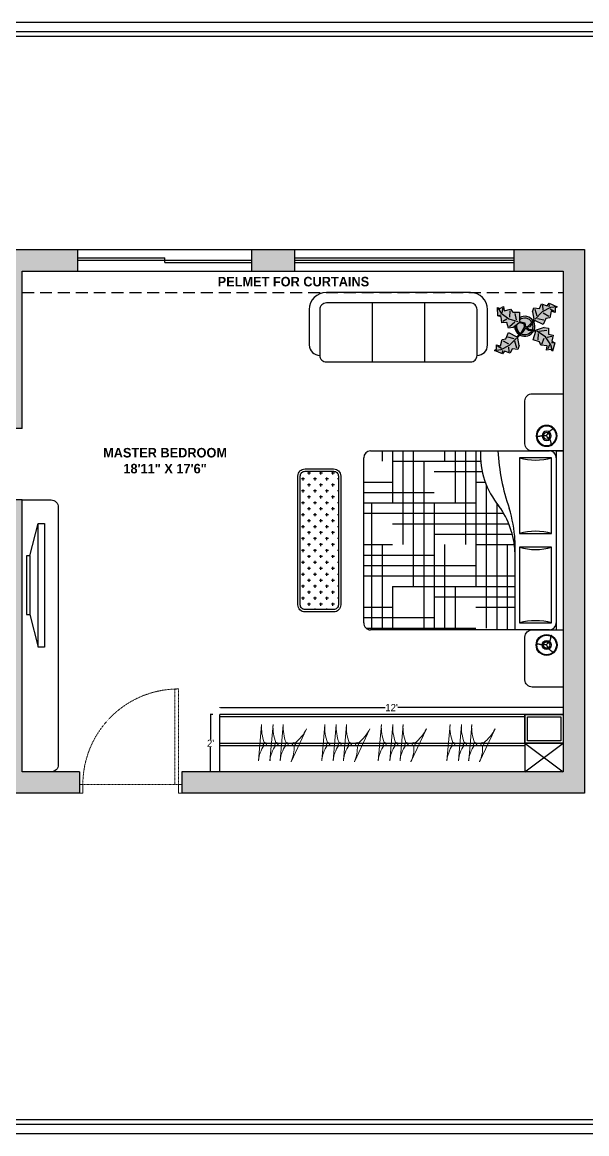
# Model space of a CAD drawing. Header units: inches. Extents: x 9636 to 21597, y -10243 to 557.
# Drawn here: x 15769.6 to 16006.6, y -8296.4 to -7830.4 of the extents above; entities that cross this region are included whole.
import ezdxf

# ---------------------------------------------------------------- set-up
doc = ezdxf.new("R2010")
doc.units = ezdxf.units.IN
doc.header["$MEASUREMENT"] = 0
for name, pattern in [('AUDIT_D_060311083008-3', [0]), ('DASHED', [0.75, 0.5, -0.25]), ('DASHED2', [0.375, 0.25, -0.125]), ('HIDDEN', [0.375, 0.25, -0.125])]:
    doc.linetypes.add(name, pattern=pattern)
for name, color, linetype in [('A-DOOR', 251, 'AUDIT_D_060311083008-3'), ('A-Door-Frame', 1, 'Continuous'), ('A-Door-Swing', 8, 'HIDDEN'), ('IEL-HATCH-002', 7, 'Continuous'), ('TEFRİŞ', 11, 'Continuous')]:
    doc.layers.add(name, color=color, linetype=linetype)
doc.layers.add('FURNI', color=140, linetype='Continuous', lineweight=18)
doc.layers.add('Furniture', color=251, linetype='Continuous', lineweight=18)
doc.styles.add('HEMI', font='stylu.ttf')
doc.styles.get("Standard").update_dxf_attribs({"font": 'arial.ttf'})
doc.dimstyles.get("Standard").update_dxf_attribs({"dimtxt": 0.18, "dimasz": 0.18, "dimexe": 0.18, "dimexo": 0.0625, "dimgap": 0.09, "dimtad": 0, "dimtih": 1, "dimtoh": 1, "dimdec": 0, "dimzin": 0, "dimdsep": 46, "dimlunit": 4, "dimtxsty": 'Standard', "dimcen": 0.09, "dimadec": 0, "dimazin": 0, "dimtfac": 1, "dimtdec": 0, "dimtofl": 0, "dimtmove": 0, "dimatfit": 3, "dimfxl": 1, "dimtolj": 1, "dimtzin": 0, "dimarcsym": 0})
pattern_1 = [(90, (16.9, 0), (-744, 744), [744, -744]), (90, (140.9, 0), (-744, 744), [744, -744]), (90, (264.9, 0), (-744, 744), [744, -744]), (90, (388.9, 0), (-744, 744), [744, -744]), (90, (512.9, 0), (-744, 744), [744, -744]), (90, (636.9, 0), (-744, 744), [744, -744]), (90, (760.9, 0), (-744, 744), [744, -744]), (0, (16.9, 744), (744, -744), [744, -744]), (0, (16.9, 868), (744, -744), [744, -744]), (0, (16.9, 992), (744, -744), [744, -744]), (0, (16.9, 1116), (744, -744), [744, -744]), (0, (16.9, 1240), (744, -744), [744, -744]), (0, (16.9, 1364), (744, -744), [744, -744]), (0, (16.9, 1488), (744, -744), [744, -744])]

# ---------------------------------------------------------------- blocks, each defined once
blk = doc.blocks.new('*U121')
at = {"layer": 'A-Door-Frame', "lineweight": 5}
for p, q in [((0, -100), (0, 0)), ((1173, -100), (1173, 0))]:
    blk.add_line(p, q, dxfattribs=at)
for points in [[(0, -100), (40, -100), (40, 0), (0, 0)], [(1173, -100), (1133, -100), (1133, 0), (1173, 0)]]:
    blk.add_lwpolyline(points, dxfattribs=at)
at = {"layer": 'A-Door-Swing', "linetype": 'DASHED2', "lineweight": 5}
blk.add_line((50, 0), (1143, 0), dxfattribs=at)
blk.add_lwpolyline([(40, 0), (40, 1093), (80, 1093), (80, 0)], close=True, dxfattribs=at)
blk.add_arc((40, 0), 1093, 360, 90, dxfattribs=at)
blk = doc.blocks.new('db')
at = {"layer": 'IEL-HATCH-002', "transparency": 33554687}
h = blk.add_hatch(dxfattribs=at)
h.set_pattern_fill('AR-PARQ1', color=253, scale=62)
h.set_pattern_definition(pattern_1)
h.paths.add_polyline_path([(3316.83, 804.31), (3284.13, 804.31, 0.147224), (3264.9, 797.58, -0.185244), (3241.83, 789.83), (3241.83, 743.73, 0.414214), (3244.71, 740.84), (3313.94, 740.84, 0.414214), (3316.83, 743.73)])
h = blk.add_hatch(dxfattribs=at)
h.set_pattern_fill('AR-PARQ1', color=253, scale=62)
h.set_pattern_definition(pattern_1)
h.paths.add_polyline_path([(3316.83, 804.31), (3284.13, 804.31, 0.147224), (3264.9, 797.58, -0.185244), (3241.83, 789.83), (3241.83, 743.73, 0.414214), (3244.71, 740.84), (3313.94, 740.84, 0.414214), (3316.83, 743.73)])
h = blk.add_hatch(dxfattribs=at)
h.set_pattern_fill('HOUND', color=33, scale=70)
h.set_pattern_definition([(0, (16.908, 0), (17.5, 4.375), [70, -35]), (90, (16.908, 0), (-4.375, -17.5), [70, -35])])
h.paths.add_polyline_path([(3316.83, 804.31), (3284.13, 804.31, 0.147224), (3264.9, 797.58, -0.185244), (3241.83, 789.83), (3241.83, 743.73, 0.414214), (3244.71, 740.84), (3313.94, 740.84, 0.414214), (3316.83, 743.73)])
at = {"color": 0, "linetype": 'ByBlock'}
for p, q in [((3241.83, 824.5), (3316.83, 824.5)), ((3241.83, 821.61), (3241.83, 824.5)), ((3241.83, 821.61), (3316.83, 821.61)), ((3316.83, 821.61), (3316.83, 824.5)), ((3241.83, 743.73), (3241.83, 818.73)), ((3244.71, 819.69), (3244.71, 806.23)), ((3276.44, 819.69), (3244.71, 819.69)), ((3276.44, 806.23), (3276.44, 819.69)), ((3313.94, 819.69), (3282.21, 819.69)), ((3282.21, 819.69), (3282.21, 806.23)), ((3313.94, 806.23), (3313.94, 819.69)), ((3316.83, 818.73), (3316.83, 743.73)), ((3244.71, 806.23), (3276.44, 806.23)), ((3279.33, 804.31), (3316.83, 804.31)), ((3282.21, 806.23), (3313.94, 806.23)), ((3313.94, 740.84), (3244.71, 740.84))]:
    blk.add_line(p, q, dxfattribs=at)
for centre, radius, start, end in [((3244.71, 818.73), 2.88, 90, 180), ((3313.94, 818.73), 2.88, 0, 90), ((3221.63, 812.96), 24.04, 343.7398, 16.2602), ((3299.52, 812.96), 24.04, 163.7398, 196.2602), ((3259.13, 812.96), 24.04, 343.7398, 16.2602), ((3337.02, 812.96), 24.04, 163.7398, 196.2602), ((3236.62, 885.64), 88.69, 273.3665, 289.2534), ((3285.7, 768.99), 35.35, 92.5398, 126.0403), ((3282.65, 746.81), 57.59, 93.3065, 106.9429), ((3243.27, 823.78), 33.98, 267.5673, 309.5461), ((3244.71, 743.73), 2.88, 180, 270), ((3313.94, 743.73), 2.88, 270, 0)]:
    blk.add_arc(centre, radius, start, end, dxfattribs=at)
blk = doc.blocks.new('rthjr')
for p, q in [((3335.61, 665.8), (3275.11, 665.8)), ((3267.96, 658.65), (3267.96, 643.8)), ((3294.36, 661.4), (3294.36, 636.65)), ((3316.36, 661.4), (3316.36, 636.65)), ((3342.76, 643.8), (3342.76, 658.65))]:
    blk.add_line(p, q)
blk.add_lwpolyline([(3275.11, 636.65), (3335.61, 636.65, 0.414214), (3338.36, 639.4), (3338.36, 658.65, 0.414214), (3335.61, 661.4), (3275.11, 661.4, 0.414214), (3272.36, 658.65), (3272.36, 639.4, 0.414214)], format="xyb", close=True)
for centre, radius, start, end in [((3275.11, 658.65), 7.15, 90, 180), ((3335.61, 658.65), 7.15, 0, 90), ((3272.36, 643.8), 4.4, 180, 270), ((3338.36, 643.8), 4.4, 270, 0)]:
    blk.add_arc(centre, radius, start, end)
blk = doc.blocks.new('erh')
for p, q in [((3623.97, 765.54), (3599.36, 765.54)), ((3599.36, 765.54), (3599.36, 764.17)), ((3623.97, 764.17), (3623.97, 765.54)), ((3623.97, 764.17), (3599.36, 764.17))]:
    blk.add_line(p, q)
at = {"ltscale": 7}
for p, q in [((3599.36, 764.17), (3585.77, 760.72)), ((3623.97, 764.17), (3637.56, 760.72))]:
    blk.add_line(p, q, dxfattribs=at)
blk.add_lwpolyline([(3585.77, 760.72), (3637.56, 760.72), (3637.56, 758.04), (3585.77, 758.04)], close=True, dxfattribs=at)
blk = doc.blocks.new('46u46 u')
at = {"layer": 'Furniture', "color": 133, "lineweight": -2, "true_color": 0x84cdcc}
for p, q in [((1719223.22, 5855.25), (1719238.43, 5853.97)), ((1719223.22, 5850.43), (1719238.43, 5849.14)), ((1719223.22, 5846.14), (1719238.43, 5844.86)), ((1719222.81, 5841.56), (1719236.62, 5835.07))]:
    blk.add_line(p, q, dxfattribs=at)
for centre in [(1719230.18, 5852.56), (1719230.18, 5847.73), (1719230.18, 5843.45), (1719230.18, 5840.42)]:
    blk.add_circle(centre, 0.673, dxfattribs=at)
for centre, radius, start, end in [((1719222.13, 5842.1), 13.19, 55.3487, 85.2486), ((1719237.35, 5835.38), 18.62, 86.6903, 110.6016), ((1719222.13, 5837.28), 13.19, 55.3487, 85.2486), ((1719237.35, 5830.56), 18.62, 86.6903, 110.6016), ((1719222.13, 5833), 13.19, 55.3487, 85.2486), ((1719237.35, 5826.27), 18.62, 86.6903, 110.6016), ((1719228.44, 5853.49), 13.19, 244.7514, 274.6513), ((1719244.98, 5851.7), 18.62, 219.3984, 243.3097)]:
    blk.add_arc(centre, radius, start, end, dxfattribs=at)
blk = doc.blocks.new('rwg')
at = {"layer": 'IEL-HATCH-002', "true_color": 0xe4d6c8, "transparency": 33554687}
h = blk.add_hatch(dxfattribs=at)
h.set_pattern_fill('CROSS', color=254, scale=10)
h.paths.add_polyline_path([(3306.8, 731.61, 0.414214), (3304.8, 733.61), (3250.8, 733.61, 0.414214), (3248.8, 731.61), (3248.8, 719.61, 0.414214), (3250.8, 717.61), (3304.8, 717.61, 0.414214), (3306.8, 719.61)])
for points in [[(3307.8, 731.61), (3307.8, 719.61, -0.414214), (3304.8, 716.61), (3250.8, 716.61, -0.414214), (3247.8, 719.61), (3247.8, 731.61, -0.414214), (3250.8, 734.61), (3304.8, 734.61, -0.414214)], [(3306.8, 731.61), (3306.8, 719.61, -0.414214), (3304.8, 717.61), (3250.8, 717.61, -0.414214), (3248.8, 719.61), (3248.8, 731.61, -0.414214), (3250.8, 733.61), (3304.8, 733.61, -0.414214)]]:
    blk.add_lwpolyline(points, format="xyb", close=True)
blk = doc.blocks.new('wegg')
at = {"layer": 'IEL-HATCH-002', "transparency": 33554687}
h = blk.add_hatch(color=256, dxfattribs=at)
h.dxf.hatch_style = 1
h.set_gradient(color1=(88, 186, 72), color2=(19, 103, 52), name='CYLINDER')
h.paths.add_polyline_path([(3815.98, 785.14), (3818.28, 787.76), (3821.8, 786.01), (3822.92, 788.61), (3824.47, 788.9), (3825.1, 791.57), (3826.79, 791.08), (3826.78, 792.84), (3827.63, 793.48), (3824.32, 794.95), (3823.4, 793.82), (3821.01, 794.66), (3820.24, 792.76), (3817.78, 793.1), (3817.29, 791.41), (3817.86, 788.32), (3817.81, 787.92), (3815.47, 785.33), (3814.33, 785.14), (3814.04, 786.8), (3811.83, 787.35), (3811.86, 791.28), (3809.02, 791.15), (3808.09, 792.41), (3805.41, 791.8), (3805.11, 793.54), (3803.53, 792.76), (3802.59, 793.24), (3802.72, 789.62), (3804.13, 789.3), (3804.43, 786.78), (3806.48, 786.92), (3807.24, 784.55), (3808.98, 784.85), (3811.51, 786.72), (3811.67, 786.88), (3813.61, 786.43), (3813.83, 784.78), (3812.57, 782.62), (3810.66, 780.91), (3807.14, 782.66), (3806.02, 780.06), (3804.47, 779.77), (3803.85, 777.1), (3802.16, 777.59), (3802.16, 775.83), (3801.32, 775.19), (3804.63, 773.72), (3805.54, 774.85), (3807.93, 774.01), (3808.7, 775.91), (3811.17, 775.57), (3811.66, 777.26), (3811.09, 780.35), (3811.13, 780.75), (3813.33, 782.94), (3814.4, 784.59), (3815.57, 783.69), (3818.71, 783.29), (3817.47, 779.56), (3820.2, 778.82), (3820.7, 777.32), (3823.43, 777.07), (3823.19, 775.33), (3824.93, 775.58), (3825.67, 774.84), (3826.67, 778.32), (3825.42, 779.06), (3825.92, 781.55), (3823.93, 782.05), (3823.93, 784.54), (3822.19, 784.79), (3818.84, 783.68), (3815.69, 784.14), (3814.9, 784.78)])
at = {"layer": 'IEL-HATCH-002', "true_color": 0x9e7e57, "transparency": 33554687}
h = blk.add_hatch(color=45, dxfattribs=at)
h.dxf.hatch_style = 1
h.paths.add_polyline_path([(3811.83, 788.05), (3811.83, 787.35), (3814.04, 786.8), (3814.33, 785.14), (3815.47, 785.33), (3817.03, 787.05, 0.422139)])
h.paths.add_polyline_path([(3813.83, 784.78), (3813.61, 786.43), (3811.67, 786.88), (3811.51, 786.72), (3810.57, 786.03, 0.320152), (3812.18, 782.28), (3812.57, 782.62)])
h.paths.add_polyline_path([(3817.04, 783.51), (3815.57, 783.69), (3814.4, 784.59), (3813.33, 782.94), (3812.47, 782.08, 0.36519)])
h.paths.add_polyline_path([(3817.27, 786.61), (3815.98, 785.14), (3814.9, 784.78), (3815.69, 784.14), (3817.25, 783.91, 0.188383)])
at = {"layer": 'IEL-HATCH-002', "true_color": 0x735c3f, "transparency": 33554687}
h = blk.add_hatch(color=37, dxfattribs=at)
h.dxf.hatch_style = 1
h.paths.add_polyline_path([(3811.84, 788.9), (3811.83, 788.05, -0.422139), (3817.03, 787.05), (3817.54, 787.61, 0.390322)])
h.paths.add_polyline_path([(3817.78, 787.19), (3817.27, 786.61, -0.188383), (3817.25, 783.91), (3817.98, 783.8, 0.204823)])
h.paths.add_polyline_path([(3817.79, 783.41), (3817.04, 783.51, -0.36519), (3812.47, 782.08), (3811.98, 781.6, 0.411659)])
h = blk.add_hatch(color=37, dxfattribs=at)
h.dxf.hatch_style = 1
h.paths.add_polyline_path([(3810.57, 786.03), (3809.79, 785.46, 0.259563), (3811.64, 781.79), (3812.18, 782.28, -0.320152)])
for p, q in [((3802.72, 789.62), (3802.59, 793.24)), ((3802.59, 793.24), (3803.53, 792.76)), ((3802.59, 793.24), (3804.15, 790.87)), ((3803.53, 792.76), (3805.11, 793.54)), ((3804.62, 791.02), (3804.79, 792.91)), ((3805.11, 793.54), (3805.41, 791.8)), ((3805.41, 791.8), (3808.09, 792.41)), ((3808.09, 792.41), (3809.02, 791.15)), ((3817.29, 791.41), (3817.78, 793.1)), ((3817.78, 793.1), (3820.24, 792.76)), ((3818.2, 792.54), (3819.05, 789.66)), ((3820.24, 792.76), (3821.01, 794.66)), ((3821.01, 794.66), (3823.4, 793.82)), ((3824.81, 793.12), (3821.3, 791.35)), ((3821.43, 794.1), (3821.65, 792.06)), ((3823.4, 793.82), (3824.32, 794.95)), ((3824.25, 794.46), (3824.11, 793.47)), ((3824.32, 794.95), (3827.63, 793.48)), ((3824.74, 792.63), (3826.36, 791.65)), ((3827.63, 793.48), (3824.81, 793.12)), ((3827.63, 793.48), (3826.78, 792.84)), ((3826.78, 792.84), (3826.79, 791.08)), ((3804.13, 789.3), (3802.72, 789.62)), ((3803.19, 789.78), (3804.14, 790.08)), ((3804.43, 786.78), (3804.13, 789.3)), ((3804.15, 790.87), (3807.27, 788.49)), ((3804.75, 787.4), (3806.49, 788.49)), ((3807.27, 788.49), (3811.04, 787.27)), ((3807.77, 791.79), (3807.59, 789.11)), ((3809.02, 791.15), (3811.86, 791.28)), ((3810.57, 787.99), (3809.96, 790.67)), ((3811.86, 791.28), (3811.83, 787.35)), ((3815.47, 785.33), (3817.81, 787.92)), ((3818.28, 787.76), (3815.98, 785.14)), ((3817.29, 791.41), (3817.86, 788.32)), ((3817.81, 787.92), (3817.86, 788.32)), ((3821.8, 786.01), (3818.28, 787.76)), ((3821.3, 791.35), (3818.41, 788.26)), ((3819.41, 788.61), (3822.08, 787.98)), ((3824.05, 789.46), (3821.72, 790.79)), ((3822.92, 788.61), (3821.8, 786.01)), ((3824.47, 788.9), (3822.92, 788.61)), ((3825.1, 791.57), (3824.47, 788.9)), ((3826.79, 791.08), (3825.1, 791.57)), ((3806.48, 786.92), (3804.43, 786.78)), ((3807.24, 784.55), (3806.48, 786.92)), ((3808.98, 784.85), (3807.24, 784.55)), ((3807.56, 785.18), (3809.78, 787.21)), ((3808.98, 784.85), (3811.51, 786.72)), ((3811.51, 786.72), (3811.67, 786.88)), ((3811.67, 786.88), (3813.61, 786.43)), ((3811.83, 787.35), (3814.04, 786.8)), ((3812.57, 782.62), (3813.83, 784.78)), ((3813.33, 782.94), (3814.4, 784.59)), ((3813.61, 786.43), (3813.61, 786.43)), ((3813.61, 786.43), (3813.83, 784.78)), ((3814.04, 786.8), (3814.33, 785.14)), ((3814.33, 785.14), (3815.47, 785.33)), ((3814.4, 784.59), (3815.57, 783.69)), ((3815.98, 785.14), (3814.9, 784.78)), ((3814.9, 784.78), (3815.69, 784.14)), ((3815.57, 783.69), (3818.71, 783.29)), ((3815.69, 784.14), (3818.84, 783.68)), ((3817.47, 779.56), (3818.71, 783.29)), ((3822.19, 784.79), (3818.84, 783.68)), ((3822.69, 780.81), (3819.07, 783.28)), ((3819.87, 783.24), (3823.27, 783.64)), ((3822.19, 784.79), (3823.93, 784.54)), ((3823.93, 784.54), (3823.93, 782.05)), ((3803.85, 777.1), (3804.47, 779.77)), ((3804.47, 779.77), (3806.02, 780.06)), ((3804.9, 779.21), (3807.22, 777.88)), ((3806.02, 780.06), (3807.14, 782.66)), ((3809.54, 780.06), (3806.86, 780.69)), ((3807.14, 782.66), (3810.66, 780.91)), ((3807.65, 777.32), (3810.54, 780.37)), ((3810.74, 776.13), (3809.89, 779.01)), ((3812.57, 782.62), (3810.66, 780.91)), ((3811.09, 780.35), (3811.13, 780.75)), ((3811.66, 777.26), (3811.09, 780.35)), ((3811.13, 780.75), (3813.33, 782.94)), ((3820.2, 778.82), (3817.47, 779.56)), ((3819.7, 782.3), (3819.46, 779.56)), ((3820.7, 777.32), (3820.2, 778.82)), ((3821.2, 777.82), (3822.19, 780.31)), ((3824.93, 777.57), (3822.69, 780.81)), ((3825.42, 781.05), (3823.43, 780.56)), ((3823.93, 782.05), (3825.92, 781.55)), ((3826.17, 778.32), (3825.18, 778.32)), ((3825.92, 781.55), (3825.42, 779.06)), ((3825.42, 779.06), (3826.67, 778.32)), ((3826.67, 778.32), (3825.67, 774.84)), ((3801.32, 775.19), (3802.16, 775.83)), ((3801.32, 775.19), (3804.13, 775.55)), ((3804.63, 773.72), (3801.32, 775.19)), ((3802.16, 775.83), (3802.16, 777.59)), ((3802.16, 777.59), (3803.85, 777.1)), ((3804.2, 776.04), (3802.58, 777.02)), ((3804.13, 775.55), (3807.65, 777.32)), ((3805.54, 774.85), (3804.63, 773.72)), ((3804.7, 774.21), (3804.84, 775.2)), ((3807.93, 774.01), (3805.54, 774.85)), ((3807.51, 774.57), (3807.3, 776.61)), ((3808.7, 775.91), (3807.93, 774.01)), ((3811.17, 775.57), (3808.7, 775.91)), ((3811.66, 777.26), (3811.17, 775.57)), ((3823.43, 777.07), (3820.7, 777.32)), ((3823.19, 775.33), (3823.43, 777.07)), ((3824.93, 775.58), (3823.19, 775.33)), ((3824.43, 777.57), (3823.68, 775.83)), ((3825.67, 774.84), (3824.93, 777.57)), ((3825.67, 774.84), (3824.93, 775.58))]:
    blk.add_line(p, q)
for centre, radius, start, end in [((3813.99, 785.17), 4.31, 34.6099, 120.1028), ((3813.95, 785.02), 3.69, 33.3774, 124.9414), ((3814.01, 785.28), 4.22, 177.6517, 235.8548), ((3814.01, 785.28), 3.52, 167.7009, 238.6725), ((3813.97, 785.44), 4.33, 242.5812, 332.0847), ((3813.91, 785.51), 3.72, 247.3711, 327.472), ((3813.8, 785.28), 3.71, 338.2396, 20.9137), ((3813.92, 785.26), 4.31, 340.2076, 26.5091)]:
    blk.add_arc(centre, radius, start, end)
blk = doc.blocks.new('*D234')
at = {"color": 254, "lineweight": -2, "transparency": 16777216}
for p, q in [((15852.62, -8117.67), (15852.62, -8117.55)), ((15996.62, -8117.67), (15996.62, -8117.55))]:
    blk.add_line(p, q, dxfattribs=at)
at = {"color": 5, "lineweight": -2, "transparency": 16777216}
for p, q in [((15852.8, -8117.73), (15922, -8117.73)), ((15996.44, -8117.73), (15927.24, -8117.73))]:
    blk.add_line(p, q, dxfattribs=at)
at = {"color": 5, "transparency": 16777216}
for points in [[(15852.8, -8117.7), (15852.8, -8117.76), (15852.62, -8117.73)], [(15996.44, -8117.7), (15996.44, -8117.76), (15996.62, -8117.73)]]:
    blk.add_solid(points, dxfattribs=at)
at = {"layer": 'Defpoints', "color": 0, "transparency": 16777216}
for p in [(15996.62, -8117.73), (15852.62, -8120.67), (15996.62, -8120.67)]:
    blk.add_point(p, dxfattribs=at)
at = {"color": 5, "transparency": 16777216, "insert": (15924.62, -8117.73), "char_height": 3, "attachment_point": 5, "style": 'HEMI'}
blk.add_mtext("\\A1;12'", dxfattribs=at)
blk = doc.blocks.new('*D235')
at = {"color": 254, "lineweight": -2, "transparency": 16777216}
for p, q in [((15849.62, -8120.67), (15848.49, -8120.67)), ((15849.62, -8144.67), (15848.49, -8144.67))]:
    blk.add_line(p, q, dxfattribs=at)
at = {"color": 5, "lineweight": -2, "transparency": 16777216}
for p, q in [((15848.67, -8120.85), (15848.67, -8131.05)), ((15848.67, -8144.49), (15848.67, -8134.29))]:
    blk.add_line(p, q, dxfattribs=at)
at = {"color": 5, "transparency": 16777216}
for points in [[(15848.64, -8120.85), (15848.7, -8120.85), (15848.67, -8120.67)], [(15848.64, -8144.49), (15848.7, -8144.49), (15848.67, -8144.67)]]:
    blk.add_solid(points, dxfattribs=at)
at = {"layer": 'Defpoints', "color": 0, "transparency": 16777216}
for p in [(15852.62, -8120.67), (15848.67, -8144.67), (15852.62, -8144.67)]:
    blk.add_point(p, dxfattribs=at)
at = {"color": 5, "transparency": 16777216, "insert": (15848.67, -8132.67), "char_height": 3, "attachment_point": 5, "style": 'HEMI'}
blk.add_mtext("\\A1;2'", dxfattribs=at)

msp = doc.modelspace()

# ---------------------------------------------------------------- hatches: boundary and pattern name
at = {"layer": 'IEL-HATCH-002', "true_color": 0xc7c8ca, "transparency": 33554687}
h = msp.add_hatch(color=9, dxfattribs=at)
h.dxf.hatch_style = 1
h.paths.add_polyline_path([(15578.12, -7925.67), (15535.62, -7925.67), (15535.62, -8027.67), (15539.29, -8027.67), (15544.62, -8027.67), (15544.62, -7939.67), (15549.62, -7939.67), (15549.62, -7934.67), (15578.12, -7934.67)])
h.paths.add_polyline_path([(15686.12, -7925.67), (15662.12, -7925.67), (15662.12, -7934.67), (15686.12, -7934.67)])
h.paths.add_polyline_path([(15764.62, -7925.67), (15686.12, -7925.67), (15686.12, -8144.67), (15692.62, -8144.67), (15692.62, -7934.67), (15764.62, -7934.67)])
h.paths.add_polyline_path([(15793.62, -8144.67), (15769.62, -8144.67), (15769.62, -8030.67), (15765.96, -8030.67), (15764.62, -8030.67), (15764.62, -8144.67), (15692.62, -8144.67), (15686.12, -8144.67), (15686.12, -8153.67), (15692.62, -8153.67), (15764.62, -8153.67), (15793.62, -8153.67), (15793.62, -8150)])
h.paths.add_polyline_path([(15686.12, -8144.67), (15544.62, -8144.67), (15544.62, -8124.97), (15544.62, -8081.67), (15554.12, -8081.67), (15554.12, -8076.67), (15544.62, -8076.67), (15544.62, -8069.67), (15535.62, -8069.67), (15535.62, -8153.67), (15686.12, -8153.67)])
h.paths.add_polyline_path([(16005.62, -7925.67), (15976.02, -7925.67), (15976.02, -7934.67), (15996.62, -7934.67), (15996.62, -8126.67), (15996.62, -8132.67), (15996.62, -8144.67), (15836.62, -8144.67), (15836.62, -8153.67), (16005.62, -8153.67)])
h.paths.add_polyline_path([(15884.02, -7925.67), (15866.02, -7925.67), (15866.02, -7934.67), (15884.02, -7934.67)], flags=17)
h.paths.add_polyline_path([(15793.02, -7925.67), (15764.62, -7925.67), (15764.62, -8000.67), (15769.62, -8000.67), (15769.62, -7934.67), (15793.02, -7934.67)])

# ---------------------------------------------------------------- linework, layer by layer
for p, q in [((15764.62, -7925.67), (16005.62, -7925.67)), ((16005.62, -7925.67), (16005.62, -8153.67)), ((15769.62, -7934.67), (15996.62, -7934.67)), ((15769.62, -8000.67), (15769.62, -7934.67)), ((15996.62, -7934.67), (15996.62, -8126.67)), ((15769.62, -8000.67), (15764.62, -8000.67)), ((15769.62, -8030.67), (15764.62, -8030.67)), ((15769.62, -8144.67), (15769.62, -8030.67)), ((15996.62, -8120.67), (15852.62, -8120.67)), ((15852.62, -8144.67), (15852.62, -8120.67)), ((15980.62, -8121.67), (15852.62, -8121.67)), ((15980.62, -8120.67), (15980.62, -8144.67)), ((15996.62, -8120.67), (15996.62, -8144.67)), ((15980.62, -8144.67), (15996.62, -8132.67)), ((15980.62, -8132.67), (15996.62, -8144.67)), ((15793.62, -8144.67), (15769.62, -8144.67)), ((15793.62, -8144.67), (15793.62, -8153.67)), ((15996.62, -8144.67), (15836.62, -8144.67)), ((15836.62, -8144.67), (15836.62, -8153.67)), ((15793.62, -8153.67), (15764.62, -8153.67)), ((16005.62, -8153.67), (15836.62, -8153.67))]:
    msp.add_line(p, q)
at = {"color": 152, "true_color": 0x2776bb}
for p, q in [((15793.02, -7934.67), (15793.02, -7925.67)), ((15866.02, -7934.67), (15866.02, -7925.67)), ((15884.02, -7934.67), (15884.02, -7925.67)), ((15976.02, -7934.67), (15976.02, -7925.67)), ((15793.02, -7929.17), (15829.52, -7929.17)), ((15793.02, -7930.17), (15866.02, -7930.17)), ((15829.52, -7931.17), (15829.52, -7929.17)), ((15829.52, -7931.17), (15866.02, -7931.17)), ((15884.02, -7929.17), (15976.02, -7929.17)), ((15884.02, -7930.17), (15976.02, -7930.17)), ((15884.02, -7931.17), (15976.02, -7931.17))]:
    msp.add_line(p, q, dxfattribs=at)
at = {"linetype": 'DASHED', "ltscale": 10}
msp.add_line((15769.62, -7943.67), (15996.62, -7943.67), dxfattribs=at)
at = {"color": 252, "true_color": 0x939598}
for p, q in [((15852.62, -8132.67), (15996.62, -8132.67)), ((15852.62, -8133.67), (15980.62, -8133.67))]:
    msp.add_line(p, q, dxfattribs=at)
for points in [[(15996.62, -8010.13), (15983.62, -8010.13, -0.414214), (15980.62, -8007.13), (15980.62, -7989.13, -0.414214), (15983.62, -7986.13), (15996.62, -7986.13)], [(15996.62, -8109.13), (15983.62, -8109.13, -0.414214), (15980.62, -8106.13), (15980.62, -8088.13, -0.414214), (15983.62, -8085.13), (15996.62, -8085.13)]]:
    msp.add_lwpolyline(points, format="xyb", close=True)
at = {"ltscale": 7}
msp.add_lwpolyline([(15769.62, -8144.67), (15769.62, -8030.67), (15781.74, -8030.67, -0.414214), (15784.74, -8033.67), (15784.74, -8141.67, -0.414214), (15781.74, -8144.67)], format="xyb", close=True, dxfattribs=at)
msp.add_lwpolyline([(15980.62, -8120.67), (15996.62, -8120.67), (15996.62, -8132.67), (15980.62, -8132.67)], close=True)
at = {"color": 152, "true_color": 0x2776bb}
msp.add_lwpolyline([(15981.62, -8121.67), (15995.62, -8121.67), (15995.62, -8131.67), (15981.62, -8131.67)], close=True, dxfattribs=at)
at = {"layer": 'FURNI', "color": 18, "lineweight": 25, "true_color": 0x000000}
for points in [[(15503.4, -8296.41), (15503.4, -7830.36), (16155.59, -7830.36), (16155.59, -8296.41)], [(15507.28, -8292.53), (15507.28, -7834.25), (16151.71, -7834.25), (16151.71, -8292.53)], [(15509.22, -8290.59), (15509.22, -7836.19), (16149.77, -7836.19), (16149.77, -8290.59)]]:
    msp.add_lwpolyline(points, close=True, dxfattribs=at)
at = {"layer": 'TEFRİŞ', "color": 252, "linetype": 'Continuous', "true_color": 0x939598}
for p, q in [((15990.67, -8002.12), (15990.73, -8002.06)), ((15990.67, -8002.12), (15990.73, -8002.06)), ((15990.73, -8002.06), (15990.79, -8001.99)), ((15990.73, -8002.06), (15990.79, -8001.99)), ((15990.79, -8001.99), (15990.86, -8001.93)), ((15990.79, -8001.99), (15990.86, -8001.93)), ((15990.86, -8001.93), (15990.92, -8001.87)), ((15990.86, -8001.93), (15990.92, -8001.87)), ((15990.92, -8001.87), (15990.99, -8001.81)), ((15990.92, -8001.87), (15990.99, -8001.81)), ((15990.99, -8001.81), (15991.06, -8001.75)), ((15990.99, -8001.81), (15991.06, -8001.75)), ((15991.06, -8001.75), (15991.14, -8001.69)), ((15991.06, -8001.75), (15991.14, -8001.69)), ((15991.14, -8001.69), (15991.21, -8001.63)), ((15991.14, -8001.69), (15991.21, -8001.63)), ((15991.21, -8001.63), (15991.29, -8001.57)), ((15991.21, -8001.63), (15991.29, -8001.57)), ((15991.29, -8001.57), (15991.37, -8001.5)), ((15991.29, -8001.57), (15991.37, -8001.5)), ((15991.37, -8001.5), (15991.46, -8001.44)), ((15991.37, -8001.5), (15991.46, -8001.44)), ((15991.46, -8001.44), (15991.55, -8001.38)), ((15991.46, -8001.44), (15991.55, -8001.38)), ((15991.55, -8001.38), (15991.65, -8001.31)), ((15991.55, -8001.38), (15991.65, -8001.31)), ((15991.65, -8001.31), (15991.76, -8001.24)), ((15991.65, -8001.31), (15991.76, -8001.24)), ((15991.76, -8001.24), (15991.86, -8001.16)), ((15991.76, -8001.24), (15991.86, -8001.16)), ((15991.86, -8001.16), (15991.98, -8001.09)), ((15991.86, -8001.16), (15991.98, -8001.09)), ((15991.98, -8001.09), (15992.11, -8001)), ((15991.98, -8001.09), (15992.11, -8001)), ((15992.11, -8001), (15992.24, -8000.9)), ((15992.11, -8001), (15992.24, -8000.9)), ((15992.24, -8000.9), (15992.39, -8000.79)), ((15992.24, -8000.9), (15992.39, -8000.79)), ((15992.39, -8000.79), (15992.54, -8000.67)), ((15992.39, -8000.79), (15992.54, -8000.67)), ((15992.54, -8000.67), (15992.71, -8000.53)), ((15992.54, -8000.67), (15992.71, -8000.53)), ((15992.71, -8000.53), (15992.89, -8000.38)), ((15992.71, -8000.53), (15992.89, -8000.38)), ((15985.31, -8003.88), (15985.18, -8003.83)), ((15985.31, -8003.88), (15985.18, -8003.83)), ((15985.45, -8003.93), (15985.31, -8003.88)), ((15985.45, -8003.93), (15985.31, -8003.88)), ((15985.57, -8003.97), (15985.45, -8003.93)), ((15985.57, -8003.97), (15985.45, -8003.93)), ((15985.7, -8004.01), (15985.57, -8003.97)), ((15985.7, -8004.01), (15985.57, -8003.97)), ((15985.82, -8004.05), (15985.7, -8004.01)), ((15985.82, -8004.05), (15985.7, -8004.01)), ((15985.93, -8004.07), (15985.82, -8004.05)), ((15985.93, -8004.07), (15985.82, -8004.05)), ((15986.04, -8004.09), (15985.93, -8004.07)), ((15986.04, -8004.09), (15985.93, -8004.07)), ((15986.14, -8004.1), (15986.04, -8004.09)), ((15986.14, -8004.1), (15986.04, -8004.09)), ((15986.23, -8004.11), (15986.14, -8004.1)), ((15986.23, -8004.11), (15986.14, -8004.1)), ((15986.33, -8004.1), (15986.23, -8004.11)), ((15986.33, -8004.1), (15986.23, -8004.11)), ((15986.41, -8004.09), (15986.33, -8004.1)), ((15986.41, -8004.09), (15986.33, -8004.1)), ((15986.5, -8004.07), (15986.41, -8004.09)), ((15986.5, -8004.07), (15986.41, -8004.09)), ((15986.58, -8004.05), (15986.5, -8004.07)), ((15986.58, -8004.05), (15986.5, -8004.07)), ((15986.66, -8004.03), (15986.58, -8004.05)), ((15986.66, -8004.03), (15986.58, -8004.05)), ((15986.74, -8004.01), (15986.66, -8004.03)), ((15986.74, -8004.01), (15986.66, -8004.03)), ((15986.82, -8003.99), (15986.74, -8004.01)), ((15986.82, -8003.99), (15986.74, -8004.01)), ((15986.9, -8003.97), (15986.82, -8003.99)), ((15986.9, -8003.97), (15986.82, -8003.99)), ((15986.98, -8003.95), (15986.9, -8003.97)), ((15986.98, -8003.95), (15986.9, -8003.97)), ((15987.06, -8003.93), (15986.98, -8003.95)), ((15987.06, -8003.93), (15986.98, -8003.95)), ((15987.14, -8003.92), (15987.06, -8003.93)), ((15987.14, -8003.92), (15987.06, -8003.93)), ((15987.22, -8003.9), (15987.14, -8003.92)), ((15987.22, -8003.9), (15987.14, -8003.92)), ((15987.29, -8003.89), (15987.22, -8003.9)), ((15987.29, -8003.89), (15987.22, -8003.9)), ((15987.37, -8003.87), (15987.29, -8003.89)), ((15987.37, -8003.87), (15987.29, -8003.89)), ((15987.45, -8003.86), (15987.37, -8003.87)), ((15987.45, -8003.86), (15987.37, -8003.87)), ((15987.52, -8003.85), (15987.45, -8003.86)), ((15987.52, -8003.85), (15987.45, -8003.86)), ((15987.6, -8003.84), (15987.52, -8003.85)), ((15987.6, -8003.84), (15987.52, -8003.85)), ((15987.68, -8003.84), (15987.6, -8003.84)), ((15987.68, -8003.84), (15987.6, -8003.84)), ((15987.75, -8003.83), (15987.68, -8003.84)), ((15987.75, -8003.83), (15987.68, -8003.84)), ((15987.83, -8003.83), (15987.75, -8003.83)), ((15987.83, -8003.83), (15987.75, -8003.83)), ((15987.91, -8003.82), (15987.83, -8003.83)), ((15987.91, -8003.82), (15987.83, -8003.83)), ((15987.99, -8003.82), (15987.91, -8003.82)), ((15987.99, -8003.82), (15987.91, -8003.82)), ((15988.07, -8003.82), (15987.99, -8003.82)), ((15988.07, -8003.82), (15987.99, -8003.82)), ((15988.15, -8003.83), (15988.07, -8003.82)), ((15988.15, -8003.83), (15988.07, -8003.82)), ((15988.23, -8003.83), (15988.15, -8003.83)), ((15988.23, -8003.83), (15988.15, -8003.83)), ((15988.32, -8003.83), (15988.23, -8003.83)), ((15988.32, -8003.83), (15988.23, -8003.83)), ((15988.41, -8003.83), (15988.32, -8003.83)), ((15988.41, -8003.83), (15988.32, -8003.83)), ((15988.5, -8003.84), (15988.41, -8003.83)), ((15988.5, -8003.84), (15988.41, -8003.83)), ((15988.59, -8003.84), (15988.5, -8003.84)), ((15988.59, -8003.84), (15988.5, -8003.84)), ((15988.69, -8003.84), (15988.59, -8003.84)), ((15988.69, -8003.84), (15988.59, -8003.84)), ((15988.79, -8003.83), (15988.69, -8003.84)), ((15988.79, -8003.83), (15988.69, -8003.84)), ((15988.9, -8003.83), (15988.79, -8003.83)), ((15988.9, -8003.83), (15988.79, -8003.83)), ((15989.01, -8003.83), (15988.9, -8003.83)), ((15989.01, -8003.83), (15988.9, -8003.83)), ((15989.14, -8003.83), (15989.01, -8003.83)), ((15989.14, -8003.83), (15989.01, -8003.83)), ((15989.29, -8003.83), (15989.14, -8003.83)), ((15989.29, -8003.83), (15989.14, -8003.83)), ((15989.45, -8003.83), (15989.29, -8003.83)), ((15989.45, -8003.83), (15989.29, -8003.83)), ((15989.63, -8003.84), (15989.45, -8003.83)), ((15989.63, -8003.84), (15989.45, -8003.83)), ((15989.57, -8003.95), (15989.67, -8003.75)), ((15989.57, -8003.95), (15989.67, -8003.75)), ((15989.84, -8003.86), (15989.63, -8003.84)), ((15989.84, -8003.86), (15989.63, -8003.84)), ((15989.64, -8003.76), (15989.75, -8003.96)), ((15989.64, -8003.76), (15989.75, -8003.96)), ((15989.67, -8003.75), (15989.75, -8003.58)), ((15989.67, -8003.75), (15989.75, -8003.58)), ((15989.75, -8003.58), (15989.84, -8003.43)), ((15989.75, -8003.58), (15989.84, -8003.43)), ((15989.75, -8003.96), (15989.86, -8004.14)), ((15989.75, -8003.96), (15989.86, -8004.14)), ((15989.84, -8003.43), (15989.91, -8003.29)), ((15989.84, -8003.43), (15989.91, -8003.29)), ((15989.86, -8004.14), (15989.97, -8004.3)), ((15989.86, -8004.14), (15989.97, -8004.3)), ((15989.91, -8003.29), (15989.98, -8003.17)), ((15989.91, -8003.29), (15989.98, -8003.17)), ((15989.97, -8004.3), (15990.08, -8004.44)), ((15989.97, -8004.3), (15990.08, -8004.44)), ((15989.98, -8003.17), (15990.05, -8003.06)), ((15989.98, -8003.17), (15990.05, -8003.06)), ((15990.05, -8003.06), (15990.11, -8002.96)), ((15990.05, -8003.06), (15990.11, -8002.96)), ((15990.08, -8004.44), (15990.18, -8004.55)), ((15990.08, -8004.44), (15990.18, -8004.55)), ((15990.11, -8002.96), (15990.17, -8002.87)), ((15990.11, -8002.96), (15990.17, -8002.87)), ((15990.17, -8002.87), (15990.22, -8002.78)), ((15990.17, -8002.87), (15990.22, -8002.78)), ((15990.18, -8004.55), (15990.28, -8004.66)), ((15990.18, -8004.55), (15990.28, -8004.66)), ((15990.22, -8002.78), (15990.27, -8002.7)), ((15990.22, -8002.78), (15990.27, -8002.7)), ((15990.27, -8002.7), (15990.32, -8002.62)), ((15990.27, -8002.7), (15990.32, -8002.62)), ((15990.28, -8004.66), (15990.38, -8004.75)), ((15990.28, -8004.66), (15990.38, -8004.75)), ((15990.32, -8002.62), (15990.37, -8002.54)), ((15990.32, -8002.62), (15990.37, -8002.54)), ((15990.37, -8002.54), (15990.42, -8002.46)), ((15990.37, -8002.54), (15990.42, -8002.46)), ((15990.38, -8004.75), (15990.48, -8004.84)), ((15990.38, -8004.75), (15990.48, -8004.84)), ((15990.42, -8002.46), (15990.46, -8002.39)), ((15990.42, -8002.46), (15990.46, -8002.39)), ((15990.46, -8002.39), (15990.51, -8002.32)), ((15990.46, -8002.39), (15990.51, -8002.32)), ((15990.48, -8004.84), (15990.57, -8004.91)), ((15990.48, -8004.84), (15990.57, -8004.91)), ((15990.51, -8002.32), (15990.56, -8002.25)), ((15990.51, -8002.32), (15990.56, -8002.25)), ((15990.56, -8002.25), (15990.62, -8002.19)), ((15990.56, -8002.25), (15990.62, -8002.19)), ((15990.57, -8004.91), (15990.65, -8004.99)), ((15990.57, -8004.91), (15990.65, -8004.99)), ((15990.62, -8002.19), (15990.67, -8002.12)), ((15990.62, -8002.19), (15990.67, -8002.12)), ((15990.65, -8004.99), (15990.73, -8005.06)), ((15990.65, -8004.99), (15990.73, -8005.06)), ((15990.73, -8005.06), (15990.81, -8005.13)), ((15990.73, -8005.06), (15990.81, -8005.13)), ((15990.81, -8005.13), (15990.88, -8005.2)), ((15990.81, -8005.13), (15990.88, -8005.2)), ((15990.88, -8005.2), (15990.94, -8005.26)), ((15990.88, -8005.2), (15990.94, -8005.26)), ((15990.94, -8005.26), (15991, -8005.33)), ((15990.94, -8005.26), (15991, -8005.33)), ((15991, -8005.33), (15991.06, -8005.4)), ((15991, -8005.33), (15991.06, -8005.4)), ((15991.06, -8005.4), (15991.11, -8005.47)), ((15991.06, -8005.4), (15991.11, -8005.47)), ((15991.11, -8005.47), (15991.15, -8005.54)), ((15991.11, -8005.47), (15991.15, -8005.54)), ((15991.15, -8005.54), (15991.19, -8005.61)), ((15991.15, -8005.54), (15991.19, -8005.61)), ((15991.19, -8005.61), (15991.23, -8005.68)), ((15991.19, -8005.61), (15991.23, -8005.68)), ((15991.23, -8005.68), (15991.26, -8005.75)), ((15991.23, -8005.68), (15991.26, -8005.75)), ((15991.26, -8005.75), (15991.29, -8005.82)), ((15991.26, -8005.75), (15991.29, -8005.82)), ((15991.29, -8005.82), (15991.31, -8005.9)), ((15991.29, -8005.82), (15991.31, -8005.9)), ((15991.31, -8005.9), (15991.33, -8005.97)), ((15991.31, -8005.9), (15991.33, -8005.97)), ((15991.33, -8005.97), (15991.35, -8006.04)), ((15991.33, -8005.97), (15991.35, -8006.04)), ((15991.35, -8006.04), (15991.36, -8006.12)), ((15991.35, -8006.04), (15991.36, -8006.12)), ((15991.36, -8006.12), (15991.37, -8006.19)), ((15991.36, -8006.12), (15991.37, -8006.19)), ((15991.37, -8006.19), (15991.38, -8006.27)), ((15991.37, -8006.19), (15991.38, -8006.27)), ((15991.38, -8006.27), (15991.39, -8006.34)), ((15991.38, -8006.27), (15991.39, -8006.34)), ((15991.39, -8006.34), (15991.4, -8006.41)), ((15991.39, -8006.34), (15991.4, -8006.41)), ((15991.4, -8006.41), (15991.41, -8006.49)), ((15991.4, -8006.41), (15991.41, -8006.49)), ((15991.41, -8006.49), (15991.42, -8006.56)), ((15991.41, -8006.49), (15991.42, -8006.56)), ((15991.42, -8006.56), (15991.43, -8006.64)), ((15991.42, -8006.56), (15991.43, -8006.64)), ((15991.43, -8006.64), (15991.44, -8006.71)), ((15991.43, -8006.64), (15991.44, -8006.71)), ((15991.44, -8006.71), (15991.45, -8006.79)), ((15991.44, -8006.71), (15991.45, -8006.79)), ((15988.91, -8007.85), (15988.96, -8007.92)), ((15988.91, -8007.85), (15988.96, -8007.92)), ((15991.45, -8006.79), (15991.47, -8006.86)), ((15991.45, -8006.79), (15991.47, -8006.86)), ((15991.47, -8006.86), (15991.48, -8006.94)), ((15991.47, -8006.86), (15991.48, -8006.94)), ((15991.48, -8006.94), (15991.5, -8007.02)), ((15991.48, -8006.94), (15991.5, -8007.02)), ((15991.5, -8007.02), (15991.52, -8007.11)), ((15991.5, -8007.02), (15991.52, -8007.11)), ((15991.52, -8007.11), (15991.54, -8007.2)), ((15991.52, -8007.11), (15991.54, -8007.2)), ((15991.54, -8007.2), (15991.57, -8007.3)), ((15991.54, -8007.2), (15991.57, -8007.3)), ((15991.57, -8007.3), (15991.6, -8007.39)), ((15991.57, -8007.3), (15991.6, -8007.39)), ((15991.6, -8007.39), (15991.63, -8007.49)), ((15991.6, -8007.39), (15991.63, -8007.49)), ((15991.63, -8007.49), (15991.67, -8007.59)), ((15991.63, -8007.49), (15991.67, -8007.59)), ((15991.67, -8007.59), (15991.71, -8007.68)), ((15991.67, -8007.59), (15991.71, -8007.68)), ((15991.71, -8007.68), (15991.75, -8007.77)), ((15991.71, -8007.68), (15991.75, -8007.77)), ((15991.75, -8007.77), (15991.8, -8007.85)), ((15991.75, -8007.77), (15991.8, -8007.85)), ((15990.18, -8090.7), (15990.28, -8090.6)), ((15990.18, -8090.7), (15990.28, -8090.6)), ((15990.28, -8090.6), (15990.38, -8090.51)), ((15990.28, -8090.6), (15990.38, -8090.51)), ((15990.38, -8090.51), (15990.48, -8090.42)), ((15990.38, -8090.51), (15990.48, -8090.42)), ((15990.48, -8090.42), (15990.57, -8090.34)), ((15990.48, -8090.42), (15990.57, -8090.34)), ((15990.57, -8090.34), (15990.65, -8090.27)), ((15990.57, -8090.34), (15990.65, -8090.27)), ((15990.65, -8090.27), (15990.73, -8090.2)), ((15990.65, -8090.27), (15990.73, -8090.2)), ((15990.73, -8090.2), (15990.81, -8090.13)), ((15990.73, -8090.2), (15990.81, -8090.13)), ((15990.81, -8090.13), (15990.88, -8090.06)), ((15990.81, -8090.13), (15990.88, -8090.06)), ((15990.88, -8090.06), (15990.94, -8089.99)), ((15990.88, -8090.06), (15990.94, -8089.99)), ((15990.94, -8089.99), (15991, -8089.93)), ((15990.94, -8089.99), (15991, -8089.93)), ((15991, -8089.93), (15991.06, -8089.86)), ((15991, -8089.93), (15991.06, -8089.86)), ((15991.06, -8089.86), (15991.11, -8089.79)), ((15991.06, -8089.86), (15991.11, -8089.79)), ((15991.11, -8089.79), (15991.15, -8089.72)), ((15991.11, -8089.79), (15991.15, -8089.72)), ((15991.15, -8089.72), (15991.19, -8089.65)), ((15991.15, -8089.72), (15991.19, -8089.65)), ((15991.19, -8089.65), (15991.23, -8089.58)), ((15991.19, -8089.65), (15991.23, -8089.58)), ((15991.23, -8089.58), (15991.26, -8089.51)), ((15991.23, -8089.58), (15991.26, -8089.51)), ((15991.26, -8089.51), (15991.29, -8089.44)), ((15991.26, -8089.51), (15991.29, -8089.44)), ((15991.29, -8089.44), (15991.31, -8089.36)), ((15991.29, -8089.44), (15991.31, -8089.36)), ((15991.31, -8089.36), (15991.33, -8089.29)), ((15991.31, -8089.36), (15991.33, -8089.29)), ((15991.33, -8089.29), (15991.35, -8089.21)), ((15991.33, -8089.29), (15991.35, -8089.21)), ((15991.35, -8089.21), (15991.36, -8089.14)), ((15991.35, -8089.21), (15991.36, -8089.14)), ((15991.36, -8089.14), (15991.37, -8089.07)), ((15991.36, -8089.14), (15991.37, -8089.07)), ((15991.37, -8089.07), (15991.38, -8088.99)), ((15991.37, -8089.07), (15991.38, -8088.99)), ((15991.38, -8088.99), (15991.39, -8088.92)), ((15991.38, -8088.99), (15991.39, -8088.92)), ((15991.39, -8088.92), (15991.4, -8088.84)), ((15991.39, -8088.92), (15991.4, -8088.84)), ((15991.4, -8088.84), (15991.41, -8088.77)), ((15991.4, -8088.84), (15991.41, -8088.77)), ((15991.41, -8088.77), (15991.42, -8088.7)), ((15991.41, -8088.77), (15991.42, -8088.7)), ((15991.42, -8088.7), (15991.43, -8088.62)), ((15991.42, -8088.7), (15991.43, -8088.62)), ((15991.43, -8088.62), (15991.44, -8088.55)), ((15991.43, -8088.62), (15991.44, -8088.55)), ((15991.44, -8088.55), (15991.45, -8088.47)), ((15991.44, -8088.55), (15991.45, -8088.47)), ((15991.45, -8088.47), (15991.47, -8088.4)), ((15991.45, -8088.47), (15991.47, -8088.4)), ((15991.47, -8088.4), (15991.48, -8088.32)), ((15991.47, -8088.4), (15991.48, -8088.32)), ((15991.48, -8088.32), (15991.5, -8088.23)), ((15991.48, -8088.32), (15991.5, -8088.23)), ((15991.5, -8088.23), (15991.52, -8088.15)), ((15991.5, -8088.23), (15991.52, -8088.15)), ((15991.52, -8088.15), (15991.54, -8088.06)), ((15991.52, -8088.15), (15991.54, -8088.06)), ((15991.54, -8088.06), (15991.57, -8087.96)), ((15991.54, -8088.06), (15991.57, -8087.96)), ((15991.57, -8087.96), (15991.6, -8087.87)), ((15991.57, -8087.96), (15991.6, -8087.87)), ((15991.6, -8087.87), (15991.63, -8087.77)), ((15991.6, -8087.87), (15991.63, -8087.77)), ((15991.63, -8087.77), (15991.67, -8087.67)), ((15991.63, -8087.77), (15991.67, -8087.67)), ((15991.67, -8087.67), (15991.71, -8087.58)), ((15991.67, -8087.67), (15991.71, -8087.58)), ((15991.71, -8087.58), (15991.75, -8087.49)), ((15991.71, -8087.58), (15991.75, -8087.49)), ((15991.75, -8087.49), (15991.8, -8087.41)), ((15991.75, -8087.49), (15991.8, -8087.41)), ((15991.8, -8087.41), (15991.85, -8087.34)), ((15991.8, -8087.41), (15991.85, -8087.34)), ((15985.31, -8091.38), (15985.18, -8091.42)), ((15985.31, -8091.38), (15985.18, -8091.42)), ((15985.45, -8091.33), (15985.31, -8091.38)), ((15985.45, -8091.33), (15985.31, -8091.38)), ((15985.57, -8091.29), (15985.45, -8091.33)), ((15985.57, -8091.29), (15985.45, -8091.33)), ((15985.7, -8091.25), (15985.57, -8091.29)), ((15985.7, -8091.25), (15985.57, -8091.29)), ((15985.82, -8091.21), (15985.7, -8091.25)), ((15985.82, -8091.21), (15985.7, -8091.25)), ((15985.93, -8091.19), (15985.82, -8091.21)), ((15985.93, -8091.19), (15985.82, -8091.21)), ((15986.04, -8091.17), (15985.93, -8091.19)), ((15986.04, -8091.17), (15985.93, -8091.19)), ((15986.14, -8091.15), (15986.04, -8091.17)), ((15986.14, -8091.15), (15986.04, -8091.17)), ((15986.23, -8091.15), (15986.14, -8091.15)), ((15986.23, -8091.15), (15986.14, -8091.15)), ((15986.33, -8091.16), (15986.23, -8091.15)), ((15986.33, -8091.16), (15986.23, -8091.15)), ((15986.41, -8091.17), (15986.33, -8091.16)), ((15986.41, -8091.17), (15986.33, -8091.16)), ((15986.5, -8091.19), (15986.41, -8091.17)), ((15986.5, -8091.19), (15986.41, -8091.17)), ((15986.58, -8091.2), (15986.5, -8091.19)), ((15986.58, -8091.2), (15986.5, -8091.19)), ((15986.66, -8091.23), (15986.58, -8091.2)), ((15986.66, -8091.23), (15986.58, -8091.2)), ((15986.74, -8091.25), (15986.66, -8091.23)), ((15986.74, -8091.25), (15986.66, -8091.23)), ((15986.82, -8091.27), (15986.74, -8091.25)), ((15986.82, -8091.27), (15986.74, -8091.25)), ((15986.9, -8091.29), (15986.82, -8091.27)), ((15986.9, -8091.29), (15986.82, -8091.27)), ((15986.98, -8091.31), (15986.9, -8091.29)), ((15986.98, -8091.31), (15986.9, -8091.29)), ((15987.06, -8091.33), (15986.98, -8091.31)), ((15987.06, -8091.33), (15986.98, -8091.31)), ((15987.14, -8091.34), (15987.06, -8091.33)), ((15987.14, -8091.34), (15987.06, -8091.33)), ((15987.22, -8091.36), (15987.14, -8091.34)), ((15987.22, -8091.36), (15987.14, -8091.34)), ((15987.29, -8091.37), (15987.22, -8091.36)), ((15987.29, -8091.37), (15987.22, -8091.36)), ((15987.37, -8091.39), (15987.29, -8091.37)), ((15987.37, -8091.39), (15987.29, -8091.37)), ((15987.45, -8091.4), (15987.37, -8091.39)), ((15987.45, -8091.4), (15987.37, -8091.39)), ((15987.52, -8091.41), (15987.45, -8091.4)), ((15987.52, -8091.41), (15987.45, -8091.4)), ((15987.6, -8091.42), (15987.52, -8091.41)), ((15987.6, -8091.42), (15987.52, -8091.41)), ((15987.68, -8091.42), (15987.6, -8091.42)), ((15987.68, -8091.42), (15987.6, -8091.42)), ((15987.75, -8091.43), (15987.68, -8091.42)), ((15987.75, -8091.43), (15987.68, -8091.42)), ((15987.83, -8091.43), (15987.75, -8091.43)), ((15987.83, -8091.43), (15987.75, -8091.43)), ((15987.91, -8091.44), (15987.83, -8091.43)), ((15987.91, -8091.44), (15987.83, -8091.43)), ((15987.99, -8091.44), (15987.91, -8091.44)), ((15987.99, -8091.44), (15987.91, -8091.44)), ((15988.07, -8091.44), (15987.99, -8091.44)), ((15988.07, -8091.44), (15987.99, -8091.44)), ((15988.15, -8091.43), (15988.07, -8091.44)), ((15988.15, -8091.43), (15988.07, -8091.44)), ((15988.23, -8091.43), (15988.15, -8091.43)), ((15988.23, -8091.43), (15988.15, -8091.43)), ((15988.32, -8091.43), (15988.23, -8091.43)), ((15988.32, -8091.43), (15988.23, -8091.43)), ((15988.41, -8091.43), (15988.32, -8091.43)), ((15988.41, -8091.43), (15988.32, -8091.43)), ((15988.5, -8091.42), (15988.41, -8091.43)), ((15988.5, -8091.42), (15988.41, -8091.43)), ((15988.59, -8091.42), (15988.5, -8091.42)), ((15988.59, -8091.42), (15988.5, -8091.42)), ((15988.69, -8091.42), (15988.59, -8091.42)), ((15988.69, -8091.42), (15988.59, -8091.42)), ((15988.79, -8091.43), (15988.69, -8091.42)), ((15988.79, -8091.43), (15988.69, -8091.42)), ((15988.9, -8091.43), (15988.79, -8091.43)), ((15988.9, -8091.43), (15988.79, -8091.43)), ((15989.01, -8091.43), (15988.9, -8091.43)), ((15989.01, -8091.43), (15988.9, -8091.43)), ((15989.14, -8091.43), (15989.01, -8091.43)), ((15989.14, -8091.43), (15989.01, -8091.43)), ((15989.29, -8091.43), (15989.14, -8091.43)), ((15989.29, -8091.43), (15989.14, -8091.43)), ((15989.45, -8091.43), (15989.29, -8091.43)), ((15989.45, -8091.43), (15989.29, -8091.43)), ((15989.63, -8091.42), (15989.45, -8091.43)), ((15989.63, -8091.42), (15989.45, -8091.43)), ((15989.57, -8091.31), (15989.67, -8091.51)), ((15989.57, -8091.31), (15989.67, -8091.51)), ((15989.84, -8091.4), (15989.63, -8091.42)), ((15989.84, -8091.4), (15989.63, -8091.42)), ((15989.64, -8091.5), (15989.75, -8091.29)), ((15989.64, -8091.5), (15989.75, -8091.29)), ((15989.67, -8091.51), (15989.75, -8091.68)), ((15989.67, -8091.51), (15989.75, -8091.68)), ((15989.75, -8091.29), (15989.86, -8091.11)), ((15989.75, -8091.29), (15989.86, -8091.11)), ((15989.75, -8091.68), (15989.84, -8091.83)), ((15989.75, -8091.68), (15989.84, -8091.83)), ((15989.84, -8091.83), (15989.91, -8091.97)), ((15989.84, -8091.83), (15989.91, -8091.97)), ((15989.86, -8091.11), (15989.97, -8090.96)), ((15989.86, -8091.11), (15989.97, -8090.96)), ((15989.91, -8091.97), (15989.98, -8092.09)), ((15989.91, -8091.97), (15989.98, -8092.09)), ((15989.97, -8090.96), (15990.08, -8090.82)), ((15989.97, -8090.96), (15990.08, -8090.82)), ((15989.98, -8092.09), (15990.05, -8092.2)), ((15989.98, -8092.09), (15990.05, -8092.2)), ((15990.05, -8092.2), (15990.11, -8092.3)), ((15990.05, -8092.2), (15990.11, -8092.3)), ((15990.08, -8090.82), (15990.18, -8090.7)), ((15990.08, -8090.82), (15990.18, -8090.7)), ((15990.11, -8092.3), (15990.17, -8092.39)), ((15990.11, -8092.3), (15990.17, -8092.39)), ((15990.17, -8092.39), (15990.22, -8092.48)), ((15990.17, -8092.39), (15990.22, -8092.48)), ((15990.22, -8092.48), (15990.27, -8092.56)), ((15990.22, -8092.48), (15990.27, -8092.56)), ((15990.27, -8092.56), (15990.32, -8092.64)), ((15990.27, -8092.56), (15990.32, -8092.64)), ((15990.32, -8092.64), (15990.37, -8092.72)), ((15990.32, -8092.64), (15990.37, -8092.72)), ((15990.37, -8092.72), (15990.42, -8092.8)), ((15990.37, -8092.72), (15990.42, -8092.8)), ((15990.42, -8092.8), (15990.46, -8092.87)), ((15990.42, -8092.8), (15990.46, -8092.87)), ((15990.46, -8092.87), (15990.51, -8092.94)), ((15990.46, -8092.87), (15990.51, -8092.94)), ((15990.51, -8092.94), (15990.56, -8093.01)), ((15990.51, -8092.94), (15990.56, -8093.01)), ((15990.56, -8093.01), (15990.62, -8093.07)), ((15990.56, -8093.01), (15990.62, -8093.07)), ((15990.62, -8093.07), (15990.67, -8093.14)), ((15990.62, -8093.07), (15990.67, -8093.14)), ((15990.67, -8093.14), (15990.73, -8093.2)), ((15990.67, -8093.14), (15990.73, -8093.2)), ((15990.73, -8093.2), (15990.79, -8093.27)), ((15990.73, -8093.2), (15990.79, -8093.27)), ((15990.79, -8093.27), (15990.86, -8093.33)), ((15990.79, -8093.27), (15990.86, -8093.33)), ((15990.86, -8093.33), (15990.92, -8093.39)), ((15990.86, -8093.33), (15990.92, -8093.39)), ((15990.92, -8093.39), (15990.99, -8093.45)), ((15990.92, -8093.39), (15990.99, -8093.45)), ((15990.99, -8093.45), (15991.06, -8093.51)), ((15990.99, -8093.45), (15991.06, -8093.51)), ((15991.06, -8093.51), (15991.14, -8093.57)), ((15991.06, -8093.51), (15991.14, -8093.57)), ((15991.14, -8093.57), (15991.21, -8093.63)), ((15991.14, -8093.57), (15991.21, -8093.63)), ((15991.21, -8093.63), (15991.29, -8093.69)), ((15991.21, -8093.63), (15991.29, -8093.69)), ((15991.29, -8093.69), (15991.37, -8093.75)), ((15991.29, -8093.69), (15991.37, -8093.75)), ((15991.37, -8093.75), (15991.46, -8093.82)), ((15991.37, -8093.75), (15991.46, -8093.82)), ((15991.46, -8093.82), (15991.55, -8093.88)), ((15991.46, -8093.82), (15991.55, -8093.88)), ((15991.55, -8093.88), (15991.65, -8093.95)), ((15991.55, -8093.88), (15991.65, -8093.95)), ((15991.65, -8093.95), (15991.76, -8094.02)), ((15991.65, -8093.95), (15991.76, -8094.02)), ((15991.76, -8094.02), (15991.86, -8094.09)), ((15991.76, -8094.02), (15991.86, -8094.09)), ((15991.86, -8094.09), (15991.98, -8094.17)), ((15991.86, -8094.09), (15991.98, -8094.17)), ((15991.98, -8094.17), (15992.11, -8094.26)), ((15991.98, -8094.17), (15992.11, -8094.26)), ((15992.11, -8094.26), (15992.24, -8094.36)), ((15992.11, -8094.26), (15992.24, -8094.36)), ((15992.24, -8094.36), (15992.39, -8094.47)), ((15992.24, -8094.36), (15992.39, -8094.47)), ((15992.39, -8094.47), (15992.54, -8094.59)), ((15992.39, -8094.47), (15992.54, -8094.59)), ((15992.54, -8094.59), (15992.71, -8094.73)), ((15992.54, -8094.59), (15992.71, -8094.73)), ((15992.71, -8094.73), (15992.89, -8094.88)), ((15992.71, -8094.73), (15992.89, -8094.88))]:
    msp.add_line(p, q, dxfattribs=at)
at = {"layer": 'TEFRİŞ', "color": 252, "linetype": 'Continuous', "true_color": 0x939598, "extrusion": (0, 0, -1)}
for major_axis, start_param, end_param in [((-3.1, 3.1), 3.926991, 10.210176), ((-2.91, -2.91), 5.497787, 11.780972), ((-2.91, -2.91), 5.497787, 11.780972), ((-1.36, -1.36), 5.497787, 11.780972), ((-1.36, -1.36), 5.497787, 11.780972), ((-0.969, -0.969), 5.497787, 11.780972), ((-0.969, -0.969), 5.497787, 11.780972)]:
    msp.add_ellipse((15989.7, -8003.78), major_axis=major_axis, ratio=1, start_param=start_param, end_param=end_param, dxfattribs=at)
at = {"layer": 'TEFRİŞ', "color": 252, "linetype": 'Continuous', "true_color": 0x939598}
for major_axis, start_param, end_param in [((-3.1, -3.1), 3.926991, 10.210176), ((-2.91, 2.91), 5.497787, 11.780972), ((-2.91, 2.91), 5.497787, 11.780972), ((-1.36, 1.36), 5.497787, 11.780972), ((-1.36, 1.36), 5.497787, 11.780972), ((-0.969, 0.969), 5.497787, 11.780972), ((-0.969, 0.969), 5.497787, 11.780972)]:
    msp.add_ellipse((15989.7, -8091.48), major_axis=major_axis, ratio=1, start_param=start_param, end_param=end_param, dxfattribs=at)

# ---------------------------------------------------------------- block references
for name, p in [('rthjr', (12622.15, -8609.47)), ('wegg', (12166.52, -8743.15))]:
    msp.add_blockref(name, p)
for name, p, rotation in [('db', (15172.12, -4768.3), 270), ('rwg', (16619.92, -11325.43), 90), ('erh', (16536.97, -11678.12), 90)]:
    msp.add_blockref(name, p, dxfattribs=dict(rotation=rotation))
at = {"lineweight": 9, "rotation": 89.99999999999997}
for p in [(21724.04, -1727363.21), (21750.57, -1727363.21), (21774.32, -1727363.21), (21803.13, -1727363.21)]:
    msp.add_blockref('46u46 u', p, dxfattribs=at)
at = {"layer": 'A-DOOR', "lineweight": 5, "xscale": -0.03666666666666651, "yscale": 0.03666666666666651, "zscale": 0.03666666666666651}
msp.add_blockref('*U121', (15836.62, -8150), dxfattribs=at)

# ---------------------------------------------------------------- texts
at = {"color": 177, "lineweight": 15, "true_color": 0x293189, "insert": (15918.05, -7937.12), "char_height": 4, "width": 69.2136, "attachment_point": 3, "rotation": 0.0094, "style": 'HEMI'}
msp.add_mtext('\\pxqc;{\\fStylus BT|b1|i0|c0|p34;PELMET FOR CURTAINS}', dxfattribs=at)
at = {"color": 1, "lineweight": 15, "insert": (15870.15, -8008.85), "char_height": 4, "width": 81.1585, "attachment_point": 3, "rotation": 0.0094, "style": 'HEMI'}
msp.add_mtext('\\pxqc;{\\fStylus BT|b1|i0|c0|p34;MASTER BEDROOM\\P18\'11" X 17\'6"}', dxfattribs=at)

# ---------------------------------------------------------------- dimensions: what is measured, and where the dimension line sits
dim = msp.add_linear_dim(base=(15996.62, -8117.73), p1=(15852.62, -8120.67), p2=(15996.62, -8120.67), dimstyle='Standard', override={"dimtxt": 3, "dimexo": 3, "dimtxsty": 'HEMI', "dimclrd": 5, "dimclre": 254, "dimclrt": 5, "dimfxl": 0.03937, "dimarcsym": 1})
dim.commit()
dim.dimension.update_dxf_attribs({"geometry": '*D234', "text_midpoint": (15924.62, -8117.73)})
dim = msp.add_linear_dim(base=(15848.67, -8144.67), p1=(15852.62, -8120.67), p2=(15852.62, -8144.67), angle=90, dimstyle='Standard', override={"dimtxt": 3, "dimexo": 3, "dimtxsty": 'HEMI', "dimclrd": 5, "dimclre": 254, "dimclrt": 5, "dimfxl": 0.03937, "dimarcsym": 1})
dim.commit()
dim.dimension.update_dxf_attribs({"geometry": '*D235', "text_midpoint": (15848.67, -8132.67)})

doc.saveas('drawing.dxf')
